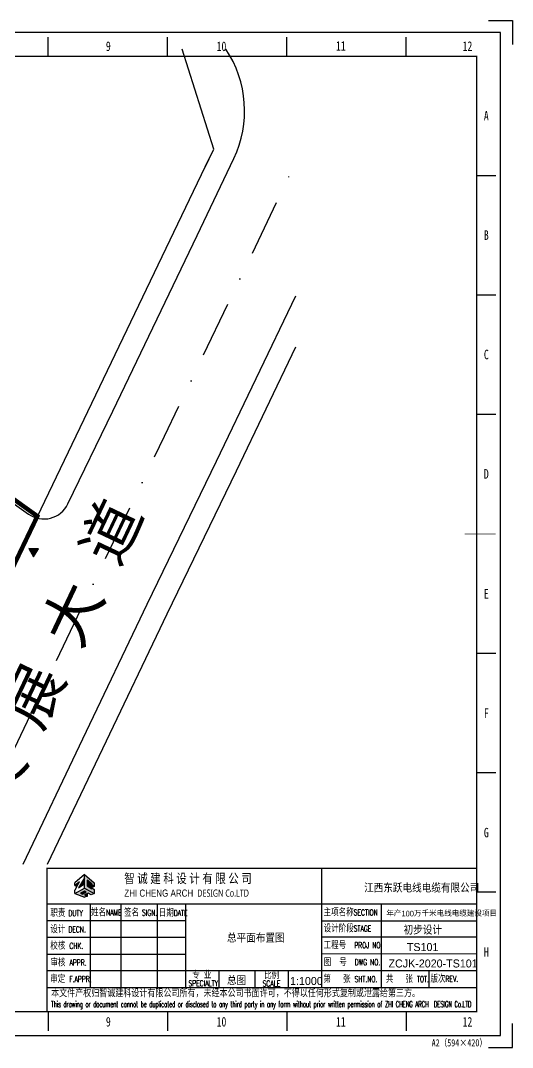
# Model space of a CAD drawing. Header units: inches. Extents: x 586089 to 586414, y 3136162 to 3136934.
# Drawn here: x 586303.3 to 586414.4, y 3136702.1 to 3136933.9 of the extents above; entities that cross this region are included whole.
import ezdxf

# ---------------------------------------------------------------- set-up
doc = ezdxf.new("R2010")
doc.units = ezdxf.units.IN
doc.header["$MEASUREMENT"] = 0
doc.linetypes.add('DASHDOT', pattern=[25.4, 12.7, -6.35, 0, -6.35])
doc.linetypes.add('DASHDOT2', pattern=[0.5, 0.25, -0.125, 0, -0.125])
for name, color, linetype in [('00工业用地边界', 7, 'Continuous'), ('L-路名', 7, 'Continuous'), ('RD-中线', 1, 'DASHDOT'), ('RD-侧石线', 5, 'Continuous'), ('RD-红线', 7, 'Continuous'), ('图标', 4, 'Continuous')]:
    doc.layers.add(name, color=color, linetype=linetype)
doc.styles.add('0总图替换X', font='ZSM.shx', dxfattribs={"bigfont": 'HZTXT.shx'})
doc.styles.add('图框字体', font='simhei.ttf')
doc.styles.add('宋体', font='')
doc.styles.get('宋体').set_extended_font_data('SimSun')

# ---------------------------------------------------------------- blocks, each defined once
blk = doc.blocks.new('图角框')
at = {"layer": '图标'}
for color, points in [(0, [(-164.38, 55.97), (-166.87, 51.86), (-164.38, 53.52)]), (253, [(-163.17, 52.71), (-163.17, 55.02), (-161.31, 53.56), (-161.31, 53.16), (-160.34, 52.42), (-160.34, 53.91), (-164.38, 57.37), (-164.38, 51.77), (-160.34, 49.43), (-160.34, 51.21), (-161.31, 51.87), (-161.31, 51.48)]), (0, [(-166.41, 54.38), (-168.43, 52.79), (-167.57, 52.34)]), (251, [(-161.31, 53.16), (-161.31, 53.56), (-162.96, 52.57), (-162.67, 52.38)]), (0, [(-161.31, 51.87), (-161.65, 51.7), (-161.31, 51.48)]), (250, [(-165.2, 50.02), (-166.02, 49.61), (-165.2, 49.25), (-165.2, 49.25)]), (0, [(-165.2, 49.25), (-163.57, 50.03), (-164.38, 50.44), (-165.2, 50.02)]), (250, [(-163.13, 49.44), (-164.38, 48.9), (-163.13, 48.35)])]:
    blk.add_hatch(color=color, dxfattribs=at).paths.add_polyline_path(points)
h = blk.add_hatch(color=251, dxfattribs=at)
h.paths.add_polyline_path([(-164.38, 51.77), (-168.43, 49.43), (-164.38, 47.87), (-163.13, 48.35), (-164.38, 48.9), (-162.75, 49.61), (-161.52, 48.98), (-160.34, 49.43)])
h.paths.add_polyline_path([(-163.57, 50.03), (-165.2, 49.25), (-166.02, 49.61), (-164.38, 50.44)], flags=16)
h = blk.add_hatch(color=0, dxfattribs=at)
h.paths.add_polyline_path([(-161.31, 53.56), (-163.17, 55.02), (-163.17, 52.71), (-162.96, 52.57)])
h.paths.add_polyline_path([(-162.67, 52.38), (-161.69, 51.73), (-160.34, 52.42), (-161.31, 53.16)])
at = {"color": 250}
for p, q in [((-164.38, 57.37), (-168.43, 53.91)), ((-164.38, 51.77), (-164.38, 57.37)), ((-164.38, 57.37), (-160.34, 53.91)), ((-168.43, 52.79), (-168.43, 53.91)), ((-167.57, 52.34), (-168.43, 50.83)), ((-168.43, 49.43), (-164.38, 51.77)), ((-164.38, 51.77), (-160.34, 49.43)), ((-161.31, 53.56), (-163.17, 55.02)), ((-163.17, 55.02), (-163.17, 52.71)), ((-163.17, 52.71), (-161.31, 51.48)), ((-161.31, 53.56), (-162.96, 52.57)), ((-161.31, 53.16), (-162.67, 52.38)), ((-160.34, 52.42), (-161.69, 51.73)), ((-161.31, 51.87), (-161.65, 51.7)), ((-161.31, 53.56), (-161.31, 53.16)), ((-160.34, 52.42), (-161.31, 53.16)), ((-161.31, 51.87), (-160.34, 51.21)), ((-161.31, 51.87), (-161.31, 51.48)), ((-160.34, 53.91), (-160.34, 52.42)), ((-160.34, 52.42), (-160.34, 52.42)), ((-168.43, 49.43), (-168.43, 50.83)), ((-168.43, 49.43), (-164.38, 47.87)), ((-164.38, 50.44), (-166.02, 49.61)), ((-166.02, 49.61), (-165.2, 49.25)), ((-165.2, 49.25), (-163.57, 50.03)), ((-165.2, 49.25), (-165.2, 50.02)), ((-163.57, 50.03), (-164.38, 50.44)), ((-162.75, 49.61), (-164.38, 48.9)), ((-164.38, 48.9), (-163.13, 48.35)), ((-163.13, 48.35), (-164.38, 47.87)), ((-163.13, 48.35), (-163.13, 49.44)), ((-161.52, 48.98), (-162.75, 49.61)), ((-160.34, 49.43), (-161.52, 48.98)), ((-160.34, 51.21), (-160.34, 49.43))]:
    blk.add_line(p, q, dxfattribs=at)
for p, q in [((-65.01, 60), (-65.01, 10.01)), ((0, 45.05), (-180, 45.05)), ((-161.97, 45.05), (-161.97, 10.01)), ((-148.94, 10.01), (-148.94, 45.05)), ((-133.93, 45.05), (-133.93, 10.01)), ((-121.99, 45.05), (-121.99, 10.01)), ((-39.98, 45.05), (-39.98, 10.01)), ((-121.99, 38.05), (-180, 38.05)), ((0, 37.93), (-65.01, 37.93)), ((-121.99, 30.99), (-180, 30.99)), ((0, 31.19), (-65.01, 31.19)), ((-121.99, 24), (-180, 24)), ((0, 24.13), (-65.01, 24.26)), ((0, 17.07), (-180, 17.07)), ((-108, 17.01), (-108, 10.01)), ((-92.98, 17.01), (-92.98, 10.01)), ((-78.99, 17.01), (-78.99, 10.01)), ((-20.02, 17.07), (-20.02, 10.01)), ((0, 10.01), (-180, 10.01))]:
    blk.add_line(p, q)
at = {"const_width": 0.6}
blk.add_lwpolyline([(-180, 60), (0, 60), (0, 0), (-180, 0)], close=True, dxfattribs=at)
at = {"color": 250}
for points in [[(-164.38, 55.97), (-166.87, 51.86), (-164.38, 53.52)], [(-167.57, 52.34), (-166.41, 54.38), (-168.43, 52.79), (-167.57, 52.34)]]:
    blk.add_lwpolyline(points, dxfattribs=at)
blk.add_lwpolyline([(-165.2, 50.03), (-166.02, 49.61), (-165.2, 49.25)], close=True, dxfattribs=at)
at = {"attachment_point": 1, "style": '图框字体'}
for s, insert, char_height, width in [('{\\fMicrosoft YaHei|b0|i0|c134|p34;\\W0.8;智 诚 建 科 设 计 有 限 公 司\\P\\fSwis721 BT|b0|i0|c0|p34;\\H0.75x;ZHI CHENG ARCH \\fMicrosoft YaHei|b0|i0|c134|p34;\\W0.75; DESIGN Co.LTD}', (-147.65, 57.81), 4, 80.7696), ('{\\fFangSong|b0|i0|c134|p49;\\W0.75;职责\\Fromans|c134;\\H0.83333x;\\W0.6; DUTY}', (-178.62, 42.98), 3, 14.1204), ('{\\fFangSong|b0|i0|c134|p49;\\W0.75;姓名\\Fromans|c134;\\H0.83333x;\\W0.6;NAME}', (-161.6, 43.25), 3, 12.3126), ('{\\fFangSong|b0|i0|c134|p49;\\W0.75;签名\\Fromans|c134;\\H0.83333x;\\W0.6; SIGN.}', (-147.76, 43.19), 3, 13.5069), ('{\\fFangSong|b0|i0|c134|p49;\\W0.75;日期\\Fromans|c134;\\H0.83333x;\\W0.6;DATE}', (-133.23, 43.06), 3, 11.7275), ('{\\fFangSong|b0|i0|c134|p49;\\W0.75;主项名称\\Fromans|c134;\\H0.83333x;\\W0.6;SECTION}', (-64.12, 43.28), 3, 32.7737), ('{\\fFangSong|b0|i0|c134|p49;\\W0.75;设计\\Fromans|c134;\\H0.83333x;\\W0.6; DECN.}', (-178.64, 36.17), 3, 15.1709), ('{\\fFangSong|b0|i0|c134|p49;\\W0.75;设计阶段\\Fromans|c134;\\H0.83333x;\\W0.6;STAGE}', (-64.12, 36.54), 3, 32.7737), ('{\\fFangSong|b0|i0|c134|p49;\\W0.75;校核 \\Fromans|c134;\\H0.83333x;\\W0.6;CHK.}', (-178.66, 29.29), 3, 15.1011), ('{\\fFangSong|b0|i0|c134|p49;\\W0.75;工程号  \\Fromans|c134;\\H0.83333x;\\W0.6;PROJ NO.}', (-64.12, 29.56), 3, 32.7737), ('{\\fFangSong|b0|i0|c134|p49;\\W0.75;审核 \\Fromans|c134;\\H0.83333x;\\W0.6;APPR.}', (-178.6, 22.28), 3, 15.1004), ('{\\fFangSong|b0|i0|c134|p49;\\W0.75;图  号  \\Fromans|c134;\\H0.83333x;\\W0.6;DWG NO.}', (-64.12, 22.42), 3, 32.7737), ('{\\fFangSong|b0|i0|c134|p49;\\W0.75;审定 \\Fromans|c134;\\H0.83333x;\\W0.6;F.APPR.}', (-178.69, 15.39), 3, 16.7268), ('{\\fFangSong|b0|i0|c134|p49;\\W0.75;第   张 \\Fromans|c134;\\H0.83333x;\\W0.6;SHT.NO.}', (-64.22, 15.38), 3, 21.5167), ('{\\fFangSong|b0|i0|c134|p49;\\W0.75;共   张 \\Fromans|c134;\\H0.83333x;\\W0.6;TOT.}', (-38.07, 15.37), 3, 18.7702), ('{\\fFangSong|b0|i0|c134|p49;\\W0.75;版次\\Fromans|c134;\\H0.83333x;\\W0.6;REV.}', (-19.37, 15.47), 3, 13.6077), ('{\\fFangSong|b0|i0|c134|p49;\\W0.8;本文件产权\\fFangSong_GB2312|b0|i0|c134|p49;归智诚建科设计有限公司所\\fFangSong|b0|i0|c134|p49;有，未经本公司书面许可，不得以任何形式复制或泄露给第三方。\\P\\Fromans|c134;\\H0.83333x;\\W0.52;This drawing or document cannot be duplicated or disclosed to any third party in any form without prior written permission of \\Fromans|c0;ZHI CHENG ARCH \\Fromans|c134; DESIGN Co.LTD\\P\\H1.0634x; }', (-178.3, 9.39), 3, 189.5186)]:
    blk.add_mtext(s, dxfattribs=dict(at, insert=insert, char_height=char_height, width=width))
at = {"char_height": 3, "attachment_point": 1, "line_spacing_factor": 0.8, "style": '图框字体'}
for s, insert, width in [('{\\fFangSong|b0|i0|c134|p49;\\W1.0722; \\W0.75;专 业\\P\\Fromans|c134;\\H0.83333x;\\W0.29166; \\W0.6;SPECIALTY}', (-121.38, 17.11), 12.4582), ('{\\fFangSong|b0|i0|c134|p49;\\W0.47578; \\W0.75;比例\\P\\Fromans|c134;\\H0.83333x;\\W0.2479; \\W0.6;SCALE}', (-90.21, 17), 7.6681)]:
    blk.add_mtext(s, dxfattribs=dict(at, insert=insert, width=width))
blk = doc.blocks.new('A2-H')
at = {"color": 0}
for p, q in [((404.5, 410), (404.5, 418)), ((454.5, 410), (454.5, 418)), ((504.5, 410), (504.5, 418)), ((554.5, 410), (554.5, 418)), ((592, 360), (583.96, 360)), ((592, 310), (583.96, 310)), ((592, 260), (583.96, 260)), ((592, 160), (584, 160)), ((592, 110), (584, 110)), ((592, 60), (584, 60)), ((404.5, 10), (404.5, 2)), ((454.5, 10), (454.5, 2)), ((504.5, 10), (504.5, 2)), ((554.5, 10), (554.5, 2))]:
    blk.add_line(p, q, dxfattribs=at)
for points in [[(589, 425), (599, 425), (599, 415)], [(589, -5), (599, -5), (599, 5)]]:
    blk.add_lwpolyline(points, dxfattribs=at)
blk.add_lwpolyline([(0, 0), (594, 0), (594, 420), (0, 420)], close=True, dxfattribs=at)
at = {"color": 0, "const_width": 0.6}
blk.add_lwpolyline([(25, 10), (584, 10), (584, 410), (25, 410)], close=True, dxfattribs=at)
at = {"color": 0, "const_width": 0.4}
blk.add_lwpolyline([(592, 210), (579, 210)], dxfattribs=at)
at = {"color": 0}
blk.add_blockref('图角框', (584, 10), dxfattribs=at)
at = {"style": '图框字体', "width": 0.75}
for s, p in [('9', (428.64, 412.26)), ('10', (475.03, 412.22)), ('11', (525.03, 412.35)), ('12', (578.08, 412.31)), ('A', (587.01, 383.17)), ('B', (587.01, 333.17)), ('C', (587.01, 283.17)), ('D', (587.01, 233.17)), ('E', (587.01, 182.98)), ('F', (587.01, 132.98)), ('G', (587.01, 82.98)), ('H', (587.01, 32.98)), ('9', (428.64, 3.78)), ('10', (475.03, 3.78)), ('11', (525.03, 3.78)), ('12', (578.08, 3.78))]:
    blk.add_text(s, height=4, dxfattribs=at).set_placement(p)
at = {"insert": (565.13, -1.55), "char_height": 3, "width": 23.1081, "attachment_point": 1, "style": '图框字体'}
blk.add_mtext('{\\fFangSong|b0|i0|c134|p49;\\W0.75;A2（594×420）}', dxfattribs=at)

msp = doc.modelspace()

# ---------------------------------------------------------------- hatches: boundary and pattern name
at = {"layer": '00工业用地边界', "ltscale": 2}
msp.add_hatch(color=1, dxfattribs=at).paths.add_polyline_path([(586305.15, 3136814.72), (586306.18, 3136812.79), (586307.34, 3136814.65)])

# ---------------------------------------------------------------- linework, layer by layer
at = {"color": 1, "linetype": 'DASHDOT2', "ltscale": 30, "const_width": 1, "flags": 128}
msp.add_lwpolyline([(586144.37, 3136827.34), (586196.82, 3136900.91), (586307.08, 3136822), (586267.59, 3136739.61)], close=True, dxfattribs=at)
at = {"color": 1, "ltscale": 30, "flags": 128}
msp.add_lwpolyline([(586144.37, 3136827.34), (586196.82, 3136900.91), (586307.08, 3136822), (586267.59, 3136739.61)], close=True, dxfattribs=at)
at = {"layer": '00工业用地边界', "ltscale": 2}
msp.add_line((586273.75, 3136752.45), (586307.08, 3136822), dxfattribs=at)
at = {"layer": '00工业用地边界', "ltscale": 2, "flags": 128}
msp.add_lwpolyline([(586206.93, 3136892.47), (586305.08, 3136822.48, 0.464746), (586313.97, 3136824.75), (586324.09, 3136845.71), (586343.14, 3136885.37), (586351.43, 3136902.69)], format="xyb", dxfattribs=at)
at = {"layer": '00工业用地边界', "ltscale": 2}
msp.add_lwpolyline([(586273.4, 3136751.82), (586345.91, 3136902.73)], dxfattribs=at)
at = {"layer": '00工业用地边界', "color": 1, "ltscale": 2}
msp.add_lwpolyline([(586305.15, 3136814.72), (586306.18, 3136812.79), (586307.34, 3136814.65)], close=True, dxfattribs=at)
at = {"layer": 'RD-中线', "flags": 128}
msp.add_lwpolyline([(586289.44, 3136743.42), (586291.07, 3136746.8), (586305.61, 3136777.32), (586320.18, 3136807.74), (586335.8, 3136840.07), (586354.86, 3136879.75), (586365.43, 3136901.84)], dxfattribs=at)
at = {"layer": 'RD-侧石线', "ltscale": 0.5}
msp.add_lwpolyline([(586351.43, 3136902.69, 0.265479), (586349.63, 3136927.42, 0.265479)], format="xyb", dxfattribs=at)
at = {"layer": 'RD-侧石线', "ltscale": 0.5, "flags": 128}
msp.add_lwpolyline([(586303.86, 3136743.42), (586317.34, 3136771.72), (586331.9, 3136802.1), (586347.52, 3136834.42), (586365.43, 3136871.74)], dxfattribs=at)
at = {"layer": 'RD-红线', "flags": 128}
msp.add_lwpolyline([(586344.9, 3136900.62), (586346.92, 3136904.85), (586339.78, 3136927.42)], dxfattribs=at)
at = {"layer": 'RD-红线', "linetype": 'ByBlock'}
msp.add_lwpolyline([(586309.4, 3136743.42), (586321.85, 3136769.56), (586336.4, 3136799.93), (586352.02, 3136832.25), (586365.43, 3136860.19)], dxfattribs=at)

# ---------------------------------------------------------------- block references
at = {"color": 0, "xscale": 0.5389999999999999, "yscale": 0.5389999999999999, "zscale": 0.5389999999999999}
msp.add_blockref('A2-H', (586091.52, 3136704.78), dxfattribs=at)

# ---------------------------------------------------------------- texts
at = {"color": 2, "style": '0总图替换X'}
for s, height, p in [('江西东跃电线电缆有限公司', 1.8059, (586380.87, 3136737.08)), ('年产100万千米电线电缆建设项目', 1.2641, (586385.89, 3136731.67)), ('初步设计', 1.806, (586389.79, 3136727.59)), ('总平面布置图', 1.806, (586349.91, 3136725.8)), ('TS101', 1.806, (586390.53, 3136723.85)), ('ZCJK-2020-TS101', 1.8059, (586386.38, 3136720.14)), ('总图', 1.806, (586349.9, 3136716.19)), ('1:1000', 1.806, (586364.15, 3136716.19))]:
    msp.add_text(s, height=height, dxfattribs=at).set_placement(p)
at = {"layer": 'L-路名', "insert": (586289.96, 3136759.03), "char_height": 32, "attachment_point": 1, "rotation": 64.6404, "style": '宋体'}
msp.add_mtext('{\\H0.3125x;发 展 大 道}', dxfattribs=at)

doc.saveas('drawing.dxf')
